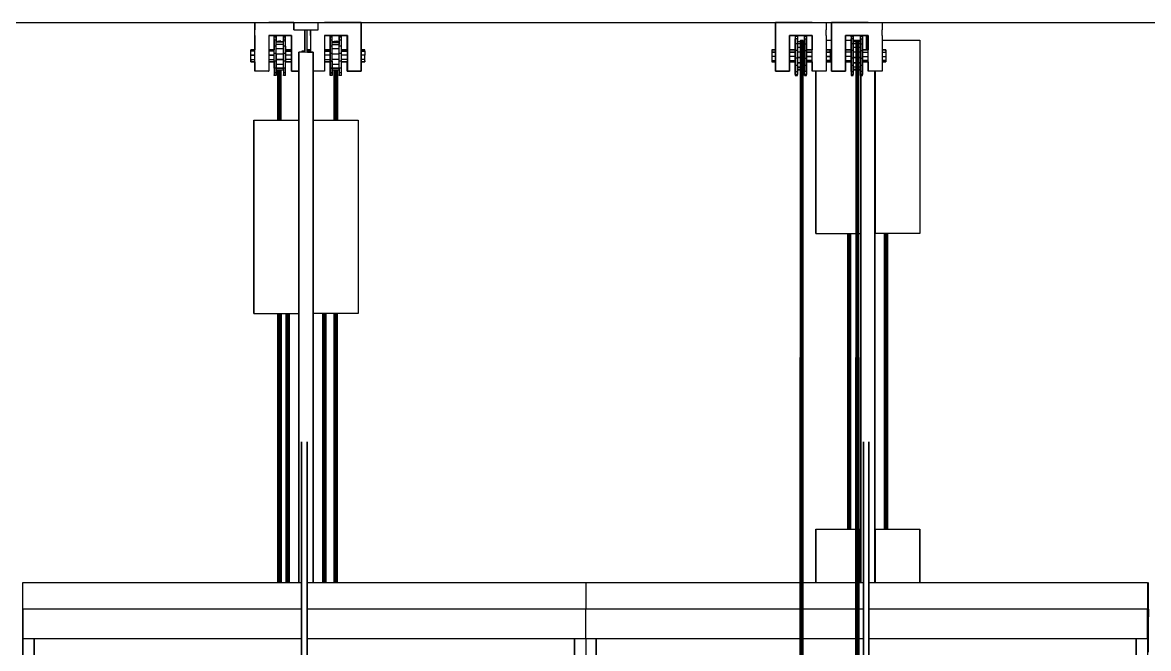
# Model space of a CAD drawing. Extents: x -32 to 51.8, y -51.6 to -5.5.
# Drawn here: x 21.27 to 29.27, y -42.71 to -38.26 of the extents above; entities that cross this region are included whole.
import ezdxf

# ---------------------------------------------------------------- set-up
doc = ezdxf.new("R2010")
doc.units = 0
doc.header["$MEASUREMENT"] = 0
doc.layers.get('0').update_dxf_attribs({"linetype": 'CONTINUOUS'})

msp = doc.modelspace()

# ---------------------------------------------------------------- linework, layer by layer
at = {"linetype": 'ByBlock'}
msp.add_line((-32.0393, -38.2573), (38.5464, -38.2573), dxfattribs=at)
for p, q in [((22.9202, -38.2573), (22.9202, -38.3093)), ((22.9211, -38.2573), (22.9202, -38.2573)), ((22.9202, -38.3493), (22.9202, -38.3093)), ((22.9211, -38.3093), (22.9211, -38.2573)), ((22.9211, -38.2573), (23.0198, -38.2573)), ((22.9211, -38.3493), (22.9211, -38.3093)), ((23.0198, -38.2573), (23.1819, -38.2573)), ((23.1819, -38.2573), (23.0198, -38.2573)), ((23.1819, -38.2573), (23.1975, -38.2573)), ((23.1975, -38.2573), (23.1819, -38.2573)), ((23.1975, -38.2689), (23.1975, -38.2573)), ((23.1975, -38.2573), (23.1975, -38.2689)), ((23.1975, -38.2573), (23.1975, -38.2689)), ((23.1975, -38.2573), (23.1975, -38.2689)), ((23.1975, -38.2689), (23.1975, -38.2573)), ((23.1975, -38.3089), (23.1975, -38.2689)), ((23.1975, -38.2689), (23.1975, -38.3089)), ((23.1975, -38.2689), (23.1975, -38.3089)), ((23.1975, -38.2689), (23.1975, -38.3089)), ((23.1975, -38.3089), (23.1975, -38.2689)), ((23.1975, -38.3089), (23.3711, -38.3089)), ((23.1975, -38.3089), (23.1975, -38.3089)), ((23.1975, -38.3089), (23.1975, -38.3089)), ((23.1975, -38.3089), (23.1975, -38.3089)), ((23.1975, -38.3089), (23.1975, -38.3089)), ((23.2757, -38.3089), (23.2757, -38.4589)), ((23.2757, -38.3089), (23.2757, -38.4589)), ((23.2757, -38.3089), (23.2757, -38.4589)), ((23.2757, -38.4589), (23.2757, -38.3089)), ((23.2929, -38.4589), (23.2929, -38.3089)), ((23.3174, -38.3089), (23.3174, -38.3093)), ((23.3174, -38.3493), (23.3174, -38.3093)), ((23.3182, -38.3093), (23.3182, -38.3089)), ((23.3182, -38.3493), (23.3182, -38.3093)), ((23.3711, -38.2689), (23.3711, -38.2573)), ((23.3711, -38.2573), (23.417, -38.2573)), ((23.3711, -38.3089), (23.3711, -38.2689)), ((23.417, -38.2573), (23.579, -38.2573)), ((23.579, -38.2573), (23.417, -38.2573)), ((23.579, -38.2573), (23.6774, -38.2573)), ((23.6774, -38.2573), (23.579, -38.2573)), ((23.6774, -38.2573), (23.6774, -38.3093)), ((23.6774, -38.3093), (23.6774, -38.2573)), ((23.6774, -38.2573), (23.6774, -38.2573)), ((23.6774, -38.3093), (23.6774, -38.3493)), ((23.6774, -38.3493), (23.6774, -38.3093)), ((26.6217, -38.2573), (26.6217, -38.3093)), ((26.6217, -38.3093), (26.6217, -38.2573)), ((26.6217, -38.2573), (26.6226, -38.2573)), ((26.6217, -38.3493), (26.6217, -38.3093)), ((26.6226, -38.2573), (26.6226, -38.2573)), ((26.6226, -38.2573), (26.6226, -38.3093)), ((26.6226, -38.3093), (26.6226, -38.2573)), ((26.6226, -38.2573), (26.7213, -38.2573)), ((26.7213, -38.2573), (26.6226, -38.2573)), ((26.6226, -38.2573), (26.6226, -38.2573)), ((26.6226, -38.3093), (26.6226, -38.3493)), ((26.6226, -38.3493), (26.6226, -38.3093)), ((26.7213, -38.2573), (26.8833, -38.2573)), ((26.8833, -38.2573), (26.7213, -38.2573)), ((26.8833, -38.2573), (26.9817, -38.2573)), ((26.9817, -38.2573), (26.9817, -38.3093)), ((26.9817, -38.3493), (26.9817, -38.3093)), ((27.0188, -38.2573), (27.0188, -38.3093)), ((27.0188, -38.3093), (27.0188, -38.2573)), ((27.0188, -38.2573), (27.0197, -38.2573)), ((27.0188, -38.3493), (27.0188, -38.3093)), ((27.0197, -38.2573), (27.0197, -38.2573)), ((27.0197, -38.2573), (27.0197, -38.3093)), ((27.0197, -38.3093), (27.0197, -38.2573)), ((27.0197, -38.2573), (27.1184, -38.2573)), ((27.1184, -38.2573), (27.0197, -38.2573)), ((27.0197, -38.2573), (27.0197, -38.2573)), ((27.0197, -38.3093), (27.0197, -38.3493)), ((27.0197, -38.3493), (27.0197, -38.3093)), ((27.1184, -38.2573), (27.2805, -38.2573)), ((27.2805, -38.2573), (27.1184, -38.2573)), ((27.2805, -38.2573), (27.3789, -38.2573)), ((27.3789, -38.2573), (27.3789, -38.3093)), ((27.3789, -38.3493), (27.3789, -38.3093)), ((22.9202, -38.3493), (22.9202, -38.4527)), ((22.9211, -38.6034), (22.9211, -38.3493)), ((23.1819, -38.3493), (23.0198, -38.3493)), ((23.0198, -38.3493), (23.0198, -38.6034)), ((23.0198, -38.3493), (23.1819, -38.3493)), ((23.1807, -38.3493), (23.0198, -38.3493)), ((23.0198, -38.3493), (23.1807, -38.3493)), ((23.073, -38.3559), (23.0586, -38.3559)), ((23.0586, -38.361), (23.0586, -38.3559)), ((23.073, -38.361), (23.0586, -38.361)), ((23.0586, -38.3841), (23.0586, -38.361)), ((23.0586, -38.3745), (23.0586, -38.4092)), ((23.073, -38.3841), (23.0586, -38.3841)), ((23.0586, -38.4261), (23.0586, -38.3841)), ((23.0586, -38.4092), (23.0586, -38.4092)), ((23.0586, -38.4092), (23.0586, -38.4527)), ((23.073, -38.3559), (23.073, -38.361)), ((23.073, -38.361), (23.073, -38.3559)), ((23.073, -38.3559), (23.073, -38.3745)), ((23.073, -38.361), (23.073, -38.3841)), ((23.073, -38.3841), (23.073, -38.361)), ((23.073, -38.3745), (23.073, -38.3946)), ((23.073, -38.4261), (23.073, -38.3841)), ((23.1241, -38.3946), (23.073, -38.3946)), ((23.1241, -38.3983), (23.073, -38.3983)), ((23.1241, -38.4149), (23.073, -38.4149)), ((23.084, -38.3911), (23.0952, -38.391)), ((23.084, -38.3911), (23.0873, -38.391)), ((23.0873, -38.3912), (23.084, -38.3911)), ((23.084, -38.3911), (23.0952, -38.3912)), ((23.084, -38.3946), (23.084, -38.3911)), ((23.0873, -38.391), (23.0952, -38.391)), ((23.0873, -38.3946), (23.0873, -38.3912)), ((23.0873, -38.3912), (23.0952, -38.3912)), ((23.0873, -38.3946), (23.0873, -38.3912)), ((23.0952, -38.3912), (23.1032, -38.391)), ((23.0952, -38.391), (23.1032, -38.391)), ((23.0952, -38.3912), (23.0952, -38.391)), ((23.1065, -38.3911), (23.0952, -38.3912)), ((23.0952, -38.3912), (23.0952, -38.3946)), ((23.0952, -38.3946), (23.0952, -38.3912)), ((23.0952, -38.3912), (23.1032, -38.3912)), ((23.1065, -38.3911), (23.1032, -38.391)), ((23.1032, -38.3912), (23.1065, -38.3911)), ((23.1032, -38.3912), (23.1032, -38.3946)), ((23.1032, -38.3946), (23.1032, -38.3912)), ((23.1065, -38.3911), (23.1065, -38.3946)), ((23.1065, -38.3946), (23.1065, -38.3911)), ((23.1386, -38.3559), (23.1241, -38.3559)), ((23.1241, -38.3559), (23.1241, -38.3745)), ((23.1241, -38.361), (23.1241, -38.3559)), ((23.1386, -38.361), (23.1241, -38.361)), ((23.1241, -38.3841), (23.1241, -38.361)), ((23.1241, -38.3745), (23.1241, -38.3745)), ((23.1241, -38.3745), (23.1241, -38.3946)), ((23.1386, -38.3841), (23.1241, -38.3841)), ((23.1241, -38.4261), (23.1241, -38.3841)), ((23.1241, -38.3983), (23.1241, -38.3946)), ((23.1241, -38.4149), (23.1241, -38.3983)), ((23.1386, -38.361), (23.1386, -38.3559)), ((23.1386, -38.3841), (23.1386, -38.361)), ((23.1386, -38.4261), (23.1386, -38.3841)), ((23.1807, -38.4527), (23.1807, -38.3493)), ((23.1807, -38.3493), (23.1807, -38.4527)), ((23.1819, -38.6034), (23.1819, -38.3493)), ((23.1819, -38.3493), (23.1819, -38.6034)), ((23.3174, -38.3493), (23.3174, -38.4527)), ((23.3182, -38.4689), (23.3182, -38.3493)), ((23.579, -38.3493), (23.417, -38.3493)), ((23.417, -38.3493), (23.417, -38.6034)), ((23.417, -38.3493), (23.579, -38.3493)), ((23.5778, -38.3493), (23.417, -38.3493)), ((23.417, -38.3493), (23.5778, -38.3493)), ((23.4701, -38.3559), (23.4557, -38.3559)), ((23.4557, -38.361), (23.4557, -38.3559)), ((23.4557, -38.3745), (23.4557, -38.3559)), ((23.4557, -38.3559), (23.4557, -38.361)), ((23.4701, -38.361), (23.4557, -38.361)), ((23.4557, -38.3841), (23.4557, -38.361)), ((23.4557, -38.361), (23.4557, -38.3841)), ((23.4557, -38.3745), (23.4557, -38.4092)), ((23.4557, -38.4092), (23.4557, -38.3745)), ((23.4701, -38.3841), (23.4557, -38.3841)), ((23.4557, -38.4261), (23.4557, -38.3841)), ((23.4557, -38.4092), (23.4557, -38.4092)), ((23.4557, -38.4092), (23.4557, -38.4527)), ((23.4557, -38.4092), (23.4557, -38.4092)), ((23.4557, -38.4527), (23.4557, -38.4092)), ((23.4701, -38.361), (23.4701, -38.3559)), ((23.4701, -38.3841), (23.4701, -38.361)), ((23.4701, -38.4261), (23.4701, -38.3841)), ((23.4701, -38.3983), (23.4701, -38.3946)), ((23.5213, -38.3946), (23.4701, -38.3946)), ((23.4701, -38.4149), (23.4701, -38.3983)), ((23.4701, -38.3983), (23.5213, -38.3983)), ((23.5213, -38.3983), (23.4701, -38.3983)), ((23.5213, -38.4149), (23.4701, -38.4149)), ((23.4701, -38.4149), (23.5213, -38.4149)), ((23.4849, -38.3911), (23.4882, -38.391)), ((23.4849, -38.3946), (23.4849, -38.3911)), ((23.4849, -38.3946), (23.4849, -38.3911)), ((23.4882, -38.391), (23.4962, -38.391)), ((23.4882, -38.391), (23.4882, -38.3946)), ((23.4882, -38.3946), (23.4882, -38.391)), ((23.4962, -38.391), (23.5041, -38.391)), ((23.4962, -38.391), (23.4962, -38.3946)), ((23.4962, -38.391), (23.4962, -38.3946)), ((23.5074, -38.3911), (23.5041, -38.391)), ((23.5041, -38.391), (23.5041, -38.3946)), ((23.5041, -38.391), (23.5041, -38.3946)), ((23.5074, -38.3911), (23.5074, -38.3946)), ((23.5357, -38.3559), (23.5213, -38.3559)), ((23.5213, -38.3559), (23.5213, -38.3745)), ((23.5213, -38.361), (23.5213, -38.3559)), ((23.5357, -38.361), (23.5213, -38.361)), ((23.5213, -38.3841), (23.5213, -38.361)), ((23.5213, -38.3745), (23.5213, -38.3745)), ((23.5213, -38.3745), (23.5213, -38.3946)), ((23.5357, -38.3841), (23.5213, -38.3841)), ((23.5213, -38.4261), (23.5213, -38.3841)), ((23.5213, -38.3983), (23.5213, -38.3946)), ((23.5213, -38.3983), (23.5213, -38.4149)), ((23.5213, -38.4149), (23.5213, -38.3983)), ((23.5213, -38.4149), (23.5213, -38.4149)), ((23.5357, -38.361), (23.5357, -38.3559)), ((23.5357, -38.3841), (23.5357, -38.361)), ((23.5357, -38.4261), (23.5357, -38.3841)), ((23.5778, -38.4527), (23.5778, -38.3493)), ((23.5778, -38.3493), (23.5778, -38.4527)), ((23.579, -38.6034), (23.579, -38.3493)), ((23.579, -38.3493), (23.579, -38.6034)), ((23.6774, -38.3493), (23.6774, -38.6034)), ((23.6774, -38.6034), (23.6774, -38.3493)), ((26.6217, -38.3493), (26.6217, -38.4515)), ((26.6217, -38.4515), (26.6217, -38.3493)), ((26.6226, -38.3493), (26.6226, -38.6034)), ((26.6226, -38.6034), (26.6226, -38.3493)), ((26.7213, -38.3493), (26.8821, -38.3493)), ((26.7213, -38.6034), (26.7213, -38.3493)), ((26.8821, -38.3493), (26.7213, -38.3493)), ((26.7213, -38.3493), (26.8833, -38.3493)), ((26.8833, -38.3493), (26.7213, -38.3493)), ((26.7213, -38.3493), (26.7213, -38.6034)), ((26.7625, -38.3547), (26.7625, -38.3733)), ((26.7625, -38.3547), (26.777, -38.3547)), ((26.7625, -38.3733), (26.7625, -38.408)), ((26.7625, -38.3829), (26.7625, -38.3733)), ((26.777, -38.3733), (26.7625, -38.3733)), ((26.7625, -38.408), (26.7625, -38.3733)), ((26.7625, -38.4249), (26.7625, -38.3829)), ((26.7625, -38.3829), (26.7625, -38.3829)), ((26.7625, -38.408), (26.7625, -38.4574)), ((26.777, -38.408), (26.7625, -38.408)), ((26.7625, -38.4574), (26.7625, -38.408)), ((26.777, -38.3547), (26.777, -38.3733)), ((26.777, -38.3733), (26.777, -38.408)), ((26.777, -38.408), (26.777, -38.3733)), ((26.777, -38.3934), (26.796, -38.3934)), ((26.777, -38.4068), (26.796, -38.4068)), ((26.777, -38.408), (26.777, -38.4574)), ((26.777, -38.4574), (26.777, -38.408)), ((26.7993, -38.3843), (26.7952, -43.1234)), ((26.796, -38.3844), (26.7952, -43.1233)), ((26.796, -38.3844), (26.7993, -38.3843)), ((26.7993, -38.3843), (26.7985, -43.1301)), ((26.8073, -38.3843), (26.7985, -43.1302)), ((26.8073, -38.3843), (26.7993, -38.3843)), ((26.8073, -38.3843), (26.8065, -43.1334)), ((26.8065, -43.1334), (26.8152, -38.3843)), ((26.8152, -38.3843), (26.8073, -38.3843)), ((26.8144, -43.1334), (26.8152, -38.3843)), ((26.8144, -43.1334), (26.8185, -38.3844)), ((26.8185, -38.3844), (26.8152, -38.3843)), ((26.8177, -43.1334), (26.8185, -38.3844)), ((26.8185, -38.3934), (26.8281, -38.3934)), ((26.8185, -38.4068), (26.8281, -38.4068)), ((26.8281, -38.3547), (26.8425, -38.3547)), ((26.8281, -38.3733), (26.8281, -38.3547)), ((26.8281, -38.3598), (26.8281, -38.3547)), ((26.8281, -38.3547), (26.8281, -38.3733)), ((26.8281, -38.3829), (26.8281, -38.3598)), ((26.8281, -38.3733), (26.8425, -38.3733)), ((26.8281, -38.408), (26.8281, -38.3733)), ((26.8281, -38.3733), (26.8281, -38.3829)), ((26.8281, -38.3733), (26.8281, -38.408)), ((26.8281, -38.3829), (26.8281, -38.3829)), ((26.8281, -38.3934), (26.8281, -38.3829)), ((26.8281, -38.3934), (26.8281, -38.4068)), ((26.8281, -38.3971), (26.8281, -38.3934)), ((26.8281, -38.4068), (26.8281, -38.4319)), ((26.8281, -38.408), (26.8425, -38.408)), ((26.8281, -38.4574), (26.8281, -38.408)), ((26.8281, -38.408), (26.8281, -38.4574)), ((26.8425, -38.3547), (26.8425, -38.3733)), ((26.8425, -38.3598), (26.8425, -38.3547)), ((26.8425, -38.3733), (26.8425, -38.408)), ((26.8425, -38.408), (26.8425, -38.3733)), ((26.8425, -38.408), (26.8425, -38.4574)), ((26.8425, -38.4574), (26.8425, -38.408)), ((26.8821, -38.3493), (26.8821, -38.4515)), ((26.8833, -38.6034), (26.8833, -38.3493)), ((26.9817, -38.3493), (26.9817, -38.6034)), ((26.9817, -38.3837), (27.0188, -38.3837)), ((27.0188, -38.3493), (27.0188, -38.4515)), ((27.0188, -38.4515), (27.0188, -38.3493)), ((27.0197, -38.3493), (27.0197, -38.6034)), ((27.0197, -38.6034), (27.0197, -38.3493)), ((27.1184, -38.3493), (27.2793, -38.3493)), ((27.1184, -38.6034), (27.1184, -38.3493)), ((27.2793, -38.3493), (27.1184, -38.3493)), ((27.1184, -38.3493), (27.2805, -38.3493)), ((27.2805, -38.3493), (27.1184, -38.3493)), ((27.1184, -38.3493), (27.1184, -38.6034)), ((27.1184, -38.3837), (27.1597, -38.3837)), ((27.1597, -38.3547), (27.1597, -38.3733)), ((27.1597, -38.3598), (27.1597, -38.3547)), ((27.1597, -38.3547), (27.1741, -38.3547)), ((27.1597, -38.3733), (27.1597, -38.408)), ((27.1597, -38.3829), (27.1597, -38.3733)), ((27.1741, -38.3733), (27.1597, -38.3733)), ((27.1597, -38.408), (27.1597, -38.3733)), ((27.1597, -38.4249), (27.1597, -38.3829)), ((27.1597, -38.3829), (27.1597, -38.3829)), ((27.1597, -38.408), (27.1597, -38.4574)), ((27.1741, -38.408), (27.1597, -38.408)), ((27.1597, -38.4574), (27.1597, -38.408)), ((27.1741, -38.3547), (27.1741, -38.3733)), ((27.1741, -38.3733), (27.1741, -38.3547)), ((27.1741, -38.3733), (27.1741, -38.408)), ((27.1741, -38.408), (27.1741, -38.3733)), ((27.1741, -38.3837), (27.2253, -38.3837)), ((27.1741, -38.3934), (27.1922, -38.3934)), ((27.1741, -38.4068), (27.1922, -38.4068)), ((27.1741, -38.408), (27.1741, -38.4574)), ((27.1741, -38.4574), (27.1741, -38.408)), ((27.1922, -38.3844), (27.1955, -38.3843)), ((27.1922, -38.3844), (27.1933, -43.1334)), ((27.1933, -43.1334), (27.1955, -38.3843)), ((27.1955, -38.3843), (27.1966, -43.1269)), ((27.1955, -38.3843), (27.2035, -38.3843)), ((27.2035, -38.3843), (27.1967, -43.1269)), ((27.2035, -38.3843), (27.2046, -43.1156)), ((27.2035, -38.3843), (27.2114, -38.3843)), ((27.2114, -38.3843), (27.2046, -43.1155)), ((27.2114, -38.3843), (27.2125, -43.1097)), ((27.2114, -38.3843), (27.2147, -38.3844)), ((27.2125, -43.1097), (27.2147, -38.3844)), ((27.2158, -43.108), (27.2147, -38.3844)), ((27.2147, -38.3934), (27.2253, -38.3934)), ((27.2147, -38.4068), (27.2253, -38.4068)), ((27.2252, -38.3598), (27.2252, -38.3547)), ((27.2252, -38.3547), (27.2252, -38.3733)), ((27.2253, -38.3829), (27.2252, -38.3598)), ((27.2252, -38.3733), (27.2252, -38.408)), ((27.2252, -38.408), (27.2252, -38.4574)), ((27.2253, -38.3547), (27.2397, -38.3547)), ((27.2253, -38.3733), (27.2253, -38.3547)), ((27.2253, -38.3733), (27.2397, -38.3733)), ((27.2253, -38.408), (27.2253, -38.3733)), ((27.2253, -38.3733), (27.2253, -38.3829)), ((27.2253, -38.3829), (27.2253, -38.3829)), ((27.2253, -38.3934), (27.2253, -38.3829)), ((27.2253, -38.3934), (27.2253, -38.4068)), ((27.2253, -38.4068), (27.2253, -38.4319)), ((27.2253, -38.408), (27.2397, -38.408)), ((27.2253, -38.4574), (27.2253, -38.408)), ((27.2397, -38.3547), (27.2397, -38.3733)), ((27.2397, -38.3598), (27.2397, -38.3547)), ((27.2397, -38.3733), (27.2397, -38.408)), ((27.2397, -38.408), (27.2397, -38.3733)), ((27.2397, -38.408), (27.2397, -38.4574)), ((27.2397, -38.4574), (27.2397, -38.408)), ((27.2691, -38.4515), (27.2691, -38.3493)), ((27.2691, -38.3493), (27.2691, -38.4515)), ((27.2691, -38.3493), (27.2691, -38.4515)), ((27.2691, -38.3493), (27.2691, -38.4515)), ((27.2793, -38.3493), (27.2793, -38.4515)), ((27.2805, -38.6034), (27.2805, -38.3493)), ((27.3789, -38.3493), (27.3789, -38.6034)), ((27.3789, -38.3837), (27.6476, -38.3837)), ((27.6476, -38.3837), (27.6476, -39.7579)), ((27.6476, -38.3837), (27.6476, -39.7579)), ((22.8915, -38.4613), (22.8915, -38.4527)), ((22.8915, -38.4527), (22.9211, -38.4527)), ((22.9211, -38.4527), (22.8915, -38.4527)), ((22.9211, -38.4613), (22.8915, -38.4613)), ((22.8915, -38.4897), (22.8915, -38.4613)), ((22.9211, -38.4897), (22.8915, -38.4897)), ((22.8915, -38.5212), (22.8915, -38.4897)), ((22.8915, -38.4897), (22.9211, -38.4897)), ((23.0198, -38.4527), (23.0586, -38.4527)), ((23.0586, -38.4527), (23.0198, -38.4527)), ((23.0586, -38.4613), (23.0198, -38.4613)), ((23.0586, -38.4897), (23.0198, -38.4897)), ((23.0198, -38.4897), (23.0586, -38.4897)), ((23.073, -38.4261), (23.0586, -38.4261)), ((23.0586, -38.4773), (23.0586, -38.4261)), ((23.0586, -38.4613), (23.0586, -38.4527)), ((23.073, -38.4773), (23.0586, -38.4773)), ((23.0586, -38.5316), (23.0586, -38.4773)), ((23.0586, -38.5212), (23.0586, -38.4897)), ((23.073, -38.4773), (23.073, -38.4261)), ((23.1241, -38.4453), (23.073, -38.4453)), ((23.073, -38.5316), (23.073, -38.4773)), ((23.073, -38.4773), (23.073, -38.5316)), ((23.1241, -38.4822), (23.073, -38.4822)), ((23.1386, -38.4261), (23.1241, -38.4261)), ((23.1241, -38.4773), (23.1241, -38.4261)), ((23.1386, -38.4773), (23.1241, -38.4773)), ((23.1241, -38.5316), (23.1241, -38.4773)), ((23.1241, -38.5214), (23.1241, -38.4822)), ((23.1386, -38.4773), (23.1386, -38.4261)), ((23.1386, -38.4261), (23.1386, -38.4773)), ((23.1386, -38.4527), (23.1819, -38.4527)), ((23.1819, -38.4527), (23.1386, -38.4527)), ((23.1386, -38.4613), (23.1819, -38.4613)), ((23.1819, -38.4613), (23.1386, -38.4613)), ((23.1386, -38.5316), (23.1386, -38.4773)), ((23.1386, -38.4773), (23.1386, -38.5316)), ((23.1819, -38.4897), (23.1386, -38.4897)), ((23.2343, -38.4689), (23.2343, -38.4689)), ((23.2343, -38.4689), (23.2343, -42.2401)), ((23.2343, -42.2401), (23.2343, -38.4689)), ((23.2743, -38.4689), (23.2343, -38.4689)), ((23.2343, -38.4689), (23.2343, -38.4689)), ((23.2343, -42.2401), (23.2343, -38.4689)), ((23.2343, -42.2401), (23.2343, -38.4689)), ((23.2584, -38.4589), (23.2584, -38.4589)), ((23.2584, -38.4589), (23.2584, -38.4689)), ((23.2584, -38.4689), (23.2584, -38.4589)), ((23.2584, -38.4689), (23.2584, -38.4589)), ((23.2584, -38.4589), (23.2757, -38.4589)), ((23.2943, -38.4689), (23.2743, -38.4689)), ((23.2929, -38.4527), (23.3052, -38.4527)), ((23.3052, -38.4527), (23.2929, -38.4527)), ((23.3101, -38.4589), (23.2929, -38.4589)), ((23.2929, -38.4589), (23.3101, -38.4589)), ((23.2929, -38.4589), (23.3101, -38.4589)), ((23.3343, -38.4689), (23.2943, -38.4689)), ((23.2943, -38.4689), (23.3343, -38.4689)), ((23.3052, -38.4589), (23.3052, -38.4527)), ((23.3182, -38.4527), (23.3052, -38.4527)), ((23.3101, -38.4589), (23.3101, -38.4689)), ((23.3101, -38.4689), (23.3101, -38.4589)), ((23.3182, -38.4613), (23.3101, -38.4613)), ((23.3101, -38.4613), (23.3182, -38.4613)), ((23.3343, -38.4689), (23.3343, -42.2401)), ((23.3343, -42.2401), (23.3343, -38.4689)), ((23.4557, -38.4527), (23.417, -38.4527)), ((23.4557, -38.4613), (23.417, -38.4613)), ((23.417, -38.4613), (23.4557, -38.4613)), ((23.4557, -38.4897), (23.417, -38.4897)), ((23.4701, -38.4261), (23.4557, -38.4261)), ((23.4557, -38.4773), (23.4557, -38.4261)), ((23.4557, -38.4527), (23.4557, -38.4613)), ((23.4557, -38.4586), (23.4557, -38.4586)), ((23.4557, -38.4613), (23.4557, -38.4613)), ((23.4557, -38.4613), (23.4557, -38.4897)), ((23.4701, -38.4773), (23.4557, -38.4773)), ((23.4557, -38.5316), (23.4557, -38.4773)), ((23.4557, -38.4773), (23.4557, -38.5316)), ((23.4557, -38.4897), (23.4557, -38.5212)), ((23.4701, -38.4773), (23.4701, -38.4261)), ((23.5213, -38.4453), (23.4701, -38.4453)), ((23.4701, -38.5316), (23.4701, -38.4773)), ((23.5213, -38.4822), (23.4701, -38.4822)), ((23.5357, -38.4261), (23.5213, -38.4261)), ((23.5213, -38.4773), (23.5213, -38.4261)), ((23.5357, -38.4773), (23.5213, -38.4773)), ((23.5213, -38.5316), (23.5213, -38.4773)), ((23.5213, -38.5214), (23.5213, -38.4822)), ((23.5357, -38.4773), (23.5357, -38.4261)), ((23.5357, -38.4527), (23.579, -38.4527)), ((23.579, -38.4527), (23.5357, -38.4527)), ((23.5357, -38.4613), (23.579, -38.4613)), ((23.579, -38.4613), (23.5357, -38.4613)), ((23.5357, -38.5316), (23.5357, -38.4773)), ((23.579, -38.4897), (23.5357, -38.4897)), ((23.6774, -38.4527), (23.7023, -38.4527)), ((23.7023, -38.4527), (23.6774, -38.4527)), ((23.6774, -38.4613), (23.7023, -38.4613)), ((23.7023, -38.4613), (23.6774, -38.4613)), ((23.7023, -38.4897), (23.6774, -38.4897)), ((23.7023, -38.4613), (23.7023, -38.4527)), ((23.7023, -38.4613), (23.7023, -38.4897)), ((23.7023, -38.5212), (23.7023, -38.4897)), ((26.5959, -38.4515), (26.5959, -38.4678)), ((26.6226, -38.4515), (26.5959, -38.4515)), ((26.5959, -38.4515), (26.6226, -38.4515)), ((26.5959, -38.4678), (26.5959, -38.4993)), ((26.6226, -38.4678), (26.5959, -38.4678)), ((26.5959, -38.4678), (26.6226, -38.4678)), ((26.7625, -38.4515), (26.7213, -38.4515)), ((26.7213, -38.4515), (26.7625, -38.4515)), ((26.7625, -38.4678), (26.7213, -38.4678)), ((26.7213, -38.4678), (26.7625, -38.4678)), ((26.7625, -38.4515), (26.7625, -38.4249)), ((26.7625, -38.4249), (26.7625, -38.4249)), ((26.7625, -38.4249), (26.7625, -38.4515)), ((26.7625, -38.4678), (26.7625, -38.4515)), ((26.7625, -38.4515), (26.7625, -38.4678)), ((26.7625, -38.4574), (26.7625, -38.5117)), ((26.777, -38.4574), (26.7625, -38.4574)), ((26.7625, -38.5117), (26.7625, -38.4574)), ((26.7625, -38.4993), (26.7625, -38.4678)), ((26.7625, -38.4678), (26.7625, -38.4993)), ((26.7625, -38.4761), (26.7625, -38.4761)), ((26.777, -38.4319), (26.796, -38.4319)), ((26.777, -38.5117), (26.777, -38.4574)), ((26.777, -38.4574), (26.777, -38.5117)), ((26.796, -38.4675), (26.777, -38.4675)), ((26.777, -38.5067), (26.777, -38.4675)), ((26.8185, -38.4319), (26.8281, -38.4319)), ((26.8281, -38.4675), (26.8185, -38.4675)), ((26.8281, -38.4249), (26.8281, -38.4249)), ((26.8281, -38.4574), (26.8425, -38.4574)), ((26.8281, -38.5117), (26.8281, -38.4574)), ((26.8281, -38.4574), (26.8281, -38.5117)), ((26.8425, -38.4515), (26.8833, -38.4515)), ((26.8833, -38.4515), (26.8425, -38.4515)), ((26.8425, -38.4574), (26.8425, -38.5117)), ((26.8425, -38.5117), (26.8425, -38.4574)), ((26.8833, -38.4678), (26.8425, -38.4678)), ((26.8425, -38.4678), (26.8833, -38.4678)), ((26.9817, -38.4515), (27.0096, -38.4515)), ((27.0096, -38.4515), (26.9817, -38.4515)), ((27.0096, -38.4678), (26.9817, -38.4678)), ((26.9817, -38.4678), (27.0096, -38.4678)), ((27.0096, -38.4515), (27.0096, -38.4678)), ((27.0096, -38.4601), (27.0096, -38.4515)), ((27.0197, -38.4515), (27.0096, -38.4515)), ((27.0096, -38.4515), (27.0197, -38.4515)), ((27.0096, -38.4678), (27.0096, -38.4993)), ((27.0197, -38.4678), (27.0096, -38.4678)), ((27.1597, -38.4515), (27.1184, -38.4515)), ((27.1184, -38.4515), (27.1597, -38.4515)), ((27.1597, -38.4678), (27.1184, -38.4678)), ((27.1597, -38.4249), (27.1597, -38.4515)), ((27.1597, -38.4249), (27.1597, -38.4249)), ((27.1597, -38.4678), (27.1597, -38.4515)), ((27.1597, -38.4515), (27.1597, -38.4678)), ((27.1597, -38.4574), (27.1597, -38.5117)), ((27.1741, -38.4574), (27.1597, -38.4574)), ((27.1597, -38.5117), (27.1597, -38.4574)), ((27.1597, -38.4993), (27.1597, -38.4678)), ((27.1597, -38.4761), (27.1597, -38.4761)), ((27.1741, -38.4319), (27.1922, -38.4319)), ((27.1741, -38.5117), (27.1741, -38.4574)), ((27.1741, -38.4574), (27.1741, -38.5117)), ((27.1922, -38.4675), (27.1741, -38.4675)), ((27.2147, -38.4319), (27.2253, -38.4319)), ((27.2253, -38.4675), (27.2147, -38.4675)), ((27.2252, -38.4574), (27.2252, -38.5117)), ((27.2253, -38.4249), (27.2253, -38.4249)), ((27.2253, -38.4319), (27.2253, -38.4675)), ((27.2253, -38.4574), (27.2397, -38.4574)), ((27.2253, -38.5117), (27.2253, -38.4574)), ((27.2253, -38.4675), (27.2253, -38.5067)), ((27.2253, -38.4761), (27.2253, -38.4761)), ((27.2397, -38.4515), (27.2805, -38.4515)), ((27.2805, -38.4515), (27.2397, -38.4515)), ((27.2397, -38.4574), (27.2397, -38.5117)), ((27.2397, -38.5117), (27.2397, -38.4574)), ((27.2397, -38.4678), (27.2805, -38.4678)), ((27.3789, -38.4515), (27.4067, -38.4515)), ((27.4067, -38.4515), (27.3789, -38.4515)), ((27.3789, -38.4678), (27.4067, -38.4678)), ((27.4067, -38.4515), (27.4067, -38.4678)), ((27.4067, -38.4601), (27.4067, -38.4515)), ((27.4067, -38.4678), (27.4067, -38.4993)), ((22.8915, -38.5212), (22.9211, -38.5212)), ((22.8915, -38.5374), (22.8915, -38.5212)), ((22.8915, -38.5212), (22.8915, -38.5374)), ((22.8915, -38.5374), (22.9211, -38.5374)), ((22.9211, -38.5374), (22.8915, -38.5374)), ((22.9202, -38.5374), (22.9202, -38.6034)), ((23.0198, -38.5212), (23.0586, -38.5212)), ((23.0198, -38.5374), (23.0586, -38.5374)), ((23.0586, -38.5374), (23.0198, -38.5374)), ((23.073, -38.5316), (23.0586, -38.5316)), ((23.0586, -38.581), (23.0586, -38.5316)), ((23.0586, -38.5374), (23.0586, -38.5641)), ((23.0586, -38.5641), (23.0586, -38.5641)), ((23.0586, -38.5641), (23.0586, -38.6061)), ((23.073, -38.5214), (23.1241, -38.5214)), ((23.1241, -38.5214), (23.073, -38.5214)), ((23.073, -38.581), (23.073, -38.5316)), ((23.073, -38.5316), (23.073, -38.581)), ((23.1241, -38.5571), (23.073, -38.5571)), ((23.1241, -38.5214), (23.1241, -38.5214)), ((23.1386, -38.5316), (23.1241, -38.5316)), ((23.1241, -38.581), (23.1241, -38.5316)), ((23.1819, -38.5212), (23.1386, -38.5212)), ((23.1386, -38.581), (23.1386, -38.5316)), ((23.1819, -38.5374), (23.1386, -38.5374)), ((23.1386, -38.5374), (23.1819, -38.5374)), ((23.1807, -38.6034), (23.1807, -38.5374)), ((23.1807, -38.5374), (23.1807, -38.6034)), ((23.417, -38.5212), (23.4557, -38.5212)), ((23.417, -38.5374), (23.4557, -38.5374)), ((23.4557, -38.5374), (23.417, -38.5374)), ((23.4557, -38.5128), (23.4557, -38.5128)), ((23.4557, -38.5128), (23.4557, -38.5128)), ((23.4557, -38.5212), (23.4557, -38.5374)), ((23.4701, -38.5316), (23.4557, -38.5316)), ((23.4557, -38.5316), (23.4557, -38.581)), ((23.4557, -38.581), (23.4557, -38.5316)), ((23.4557, -38.5316), (23.4701, -38.5316)), ((23.4557, -38.5641), (23.4557, -38.5374)), ((23.4557, -38.5374), (23.4557, -38.5641)), ((23.4557, -38.5641), (23.4557, -38.5641)), ((23.4557, -38.5641), (23.4557, -38.6061)), ((23.4557, -38.6061), (23.4557, -38.5641)), ((23.4557, -38.5641), (23.4557, -38.5641)), ((23.5213, -38.5214), (23.4701, -38.5214)), ((23.4701, -38.581), (23.4701, -38.5316)), ((23.4701, -38.5316), (23.4701, -38.5316)), ((23.4701, -38.5316), (23.4701, -38.5316)), ((23.4701, -38.5316), (23.4701, -38.581)), ((23.5213, -38.5571), (23.4701, -38.5571)), ((23.5357, -38.5316), (23.5213, -38.5316)), ((23.5213, -38.581), (23.5213, -38.5316)), ((23.579, -38.5212), (23.5357, -38.5212)), ((23.5357, -38.581), (23.5357, -38.5316)), ((23.579, -38.5374), (23.5357, -38.5374)), ((23.5357, -38.5374), (23.579, -38.5374)), ((23.5778, -38.6034), (23.5778, -38.5374)), ((23.5778, -38.5374), (23.5778, -38.6034)), ((23.7023, -38.5212), (23.6774, -38.5212)), ((23.7023, -38.5374), (23.6774, -38.5374)), ((23.6774, -38.5374), (23.7023, -38.5374)), ((23.7023, -38.5374), (23.7023, -38.5212)), ((23.7023, -38.5288), (23.7023, -38.5374)), ((23.7023, -38.5374), (23.7023, -38.5288)), ((26.5959, -38.4993), (26.5959, -38.5277)), ((26.6226, -38.4993), (26.5959, -38.4993)), ((26.5959, -38.5277), (26.5959, -38.5362)), ((26.5959, -38.5277), (26.6226, -38.5277)), ((26.5959, -38.5362), (26.6226, -38.5362)), ((26.6217, -38.5362), (26.6217, -38.6034)), ((26.6217, -38.6034), (26.6217, -38.5362)), ((26.7625, -38.4993), (26.7213, -38.4993)), ((26.7213, -38.5277), (26.7625, -38.5277)), ((26.7213, -38.5362), (26.7625, -38.5362)), ((26.7625, -38.4993), (26.7625, -38.5277)), ((26.7625, -38.5117), (26.7625, -38.5629)), ((26.777, -38.5117), (26.7625, -38.5117)), ((26.7625, -38.5629), (26.7625, -38.5117)), ((26.7625, -38.5362), (26.7625, -38.5277)), ((26.7625, -38.5304), (26.7625, -38.5304)), ((26.7625, -38.5798), (26.7625, -38.5362)), ((26.7625, -38.5362), (26.7625, -38.5798)), ((26.7625, -38.5629), (26.7625, -38.6049)), ((26.777, -38.5629), (26.7625, -38.5629)), ((26.7625, -38.6049), (26.7625, -38.5629)), ((26.796, -38.5067), (26.777, -38.5067)), ((26.777, -38.5067), (26.796, -38.5067)), ((26.777, -38.5629), (26.777, -38.5117)), ((26.777, -38.5117), (26.777, -38.5629)), ((26.796, -38.5437), (26.777, -38.5437)), ((26.777, -38.5437), (26.796, -38.5437)), ((26.777, -38.6049), (26.777, -38.5629)), ((26.777, -38.5629), (26.777, -38.6049)), ((26.796, -38.574), (26.777, -38.574)), ((26.777, -38.574), (26.796, -38.574)), ((26.815, -38.5067), (26.7993, -38.5067)), ((26.7993, -38.5067), (26.815, -38.5067)), ((26.8281, -38.5067), (26.8185, -38.5067)), ((26.8185, -38.5067), (26.8281, -38.5067)), ((26.8281, -38.5437), (26.8185, -38.5437)), ((26.8185, -38.5437), (26.8281, -38.5437)), ((26.8281, -38.574), (26.8185, -38.574)), ((26.8185, -38.574), (26.8281, -38.574)), ((26.8281, -38.5117), (26.8425, -38.5117)), ((26.8281, -38.5629), (26.8281, -38.5117)), ((26.8281, -38.5117), (26.8281, -38.5629)), ((26.8281, -38.5437), (26.8281, -38.574)), ((26.8425, -38.5629), (26.8281, -38.5629)), ((26.8281, -38.5629), (26.8281, -38.6049)), ((26.8281, -38.6049), (26.8281, -38.5629)), ((26.8281, -38.574), (26.8281, -38.5907)), ((26.8425, -38.4993), (26.8833, -38.4993)), ((26.8833, -38.4993), (26.8425, -38.4993)), ((26.8425, -38.5117), (26.8425, -38.5629)), ((26.8425, -38.5629), (26.8425, -38.5117)), ((26.8425, -38.5277), (26.8833, -38.5277)), ((26.8833, -38.5277), (26.8425, -38.5277)), ((26.8833, -38.5362), (26.8425, -38.5362)), ((26.8425, -38.5362), (26.8833, -38.5362)), ((26.8425, -38.5629), (26.8425, -38.6049)), ((26.8425, -38.6049), (26.8425, -38.5629)), ((26.8821, -38.5362), (26.8821, -38.6034)), ((26.9817, -38.4993), (27.0096, -38.4993)), ((27.0096, -38.4993), (26.9817, -38.4993)), ((26.9817, -38.5277), (27.0096, -38.5277)), ((27.0096, -38.5277), (26.9817, -38.5277)), ((27.0096, -38.5362), (26.9817, -38.5362)), ((26.9817, -38.5362), (27.0096, -38.5362)), ((27.0096, -38.4993), (27.0096, -38.5277)), ((27.0197, -38.4993), (27.0096, -38.4993)), ((27.0096, -38.5277), (27.0096, -38.5362)), ((27.0096, -38.5277), (27.0197, -38.5277)), ((27.0096, -38.5362), (27.0197, -38.5362)), ((27.0188, -38.5362), (27.0188, -38.6034)), ((27.0188, -38.6034), (27.0188, -38.5362)), ((27.1597, -38.4993), (27.1184, -38.4993)), ((27.1184, -38.5277), (27.1597, -38.5277)), ((27.1184, -38.5362), (27.1597, -38.5362)), ((27.1597, -38.4993), (27.1597, -38.5277)), ((27.1597, -38.5117), (27.1597, -38.5629)), ((27.1741, -38.5117), (27.1597, -38.5117)), ((27.1597, -38.5629), (27.1597, -38.5117)), ((27.1597, -38.5362), (27.1597, -38.5277)), ((27.1597, -38.5304), (27.1597, -38.5304)), ((27.1597, -38.5798), (27.1597, -38.5362)), ((27.1597, -38.5629), (27.1597, -38.6049)), ((27.1741, -38.5629), (27.1597, -38.5629)), ((27.1597, -38.6049), (27.1597, -38.5629)), ((27.1922, -38.5067), (27.1741, -38.5067)), ((27.1741, -38.5067), (27.1922, -38.5067)), ((27.1741, -38.5629), (27.1741, -38.5117)), ((27.1741, -38.5117), (27.1741, -38.5629)), ((27.1741, -38.5437), (27.1922, -38.5437)), ((27.1922, -38.5437), (27.1741, -38.5437)), ((27.1741, -38.6049), (27.1741, -38.5629)), ((27.1741, -38.5629), (27.1741, -38.6049)), ((27.1923, -38.574), (27.1741, -38.574)), ((27.2112, -38.5067), (27.1955, -38.5067)), ((27.1955, -38.5067), (27.2112, -38.5067)), ((27.2253, -38.5067), (27.2147, -38.5067)), ((27.2147, -38.5067), (27.2253, -38.5067)), ((27.2147, -38.5437), (27.2253, -38.5437)), ((27.2253, -38.5437), (27.2147, -38.5437)), ((27.2253, -38.574), (27.2147, -38.574)), ((27.2252, -38.5117), (27.2252, -38.5629)), ((27.2252, -38.5629), (27.2252, -38.6049)), ((27.2253, -38.5067), (27.2253, -38.5437)), ((27.2253, -38.5117), (27.2397, -38.5117)), ((27.2253, -38.5629), (27.2253, -38.5117)), ((27.2253, -38.5304), (27.2253, -38.5304)), ((27.2253, -38.5437), (27.2253, -38.574)), ((27.2397, -38.5629), (27.2253, -38.5629)), ((27.2253, -38.6049), (27.2253, -38.5629)), ((27.2253, -38.574), (27.2253, -38.5907)), ((27.2397, -38.4993), (27.2805, -38.4993)), ((27.2397, -38.5117), (27.2397, -38.5629)), ((27.2397, -38.5629), (27.2397, -38.5117)), ((27.2805, -38.5277), (27.2397, -38.5277)), ((27.2397, -38.5277), (27.2805, -38.5277)), ((27.2397, -38.5362), (27.2805, -38.5362)), ((27.2805, -38.5362), (27.2397, -38.5362)), ((27.2397, -38.5629), (27.2397, -38.6049)), ((27.2397, -38.6049), (27.2397, -38.5629)), ((27.2793, -38.5362), (27.2793, -38.6034)), ((27.3789, -38.4993), (27.4067, -38.4993)), ((27.4067, -38.5277), (27.3789, -38.5277)), ((27.3789, -38.5277), (27.4067, -38.5277)), ((27.3789, -38.5362), (27.4067, -38.5362)), ((27.4067, -38.5362), (27.3789, -38.5362)), ((27.4067, -38.4993), (27.4067, -38.5277)), ((27.4067, -38.5277), (27.4067, -38.5362)), ((22.9202, -38.6034), (22.9211, -38.6034)), ((23.0198, -38.6034), (22.9211, -38.6034)), ((23.0186, -38.6034), (23.0198, -38.6034)), ((23.073, -38.581), (23.0586, -38.581)), ((23.0586, -38.581), (23.0586, -38.6157)), ((23.0586, -38.6061), (23.0586, -38.6061)), ((23.0586, -38.6061), (23.0586, -38.6291)), ((23.0586, -38.6157), (23.0586, -38.6343)), ((23.073, -38.6157), (23.0586, -38.6157)), ((23.0586, -38.6343), (23.0586, -38.6291)), ((23.073, -38.6343), (23.0586, -38.6343)), ((23.073, -38.6157), (23.073, -38.581)), ((23.073, -38.581), (23.073, -38.6157)), ((23.073, -38.5956), (23.073, -38.5821)), ((23.073, -38.5821), (23.1241, -38.5821)), ((23.1241, -38.5821), (23.073, -38.5821)), ((23.1241, -38.5956), (23.073, -38.5956)), ((23.073, -38.5956), (23.073, -38.6061)), ((23.073, -38.6061), (23.073, -38.6291)), ((23.073, -38.6343), (23.073, -38.6157)), ((23.073, -38.6157), (23.073, -38.6343)), ((23.073, -38.6291), (23.073, -38.6343)), ((23.0841, -38.9527), (23.084, -38.5956)), ((23.087, -38.9527), (23.0872, -38.5956)), ((23.0874, -38.9527), (23.0873, -38.5956)), ((23.0944, -38.9527), (23.0949, -38.5956)), ((23.0953, -38.5956), (23.0953, -38.9527)), ((23.1023, -38.9527), (23.1029, -38.5956)), ((23.1032, -38.5956), (23.1033, -38.9527)), ((23.1062, -38.9527), (23.1064, -38.5956)), ((23.1065, -38.5956), (23.1066, -38.9527)), ((23.1386, -38.581), (23.1241, -38.581)), ((23.1241, -38.581), (23.1241, -38.6157)), ((23.1241, -38.5956), (23.1241, -38.5821)), ((23.1241, -38.5918), (23.1241, -38.5956)), ((23.1241, -38.5956), (23.1241, -38.6061)), ((23.1241, -38.6061), (23.1241, -38.6061)), ((23.1241, -38.6061), (23.1241, -38.6291)), ((23.1241, -38.6157), (23.1241, -38.6343)), ((23.1386, -38.6157), (23.1241, -38.6157)), ((23.1241, -38.6343), (23.1241, -38.6291)), ((23.1386, -38.6343), (23.1241, -38.6343)), ((23.1386, -38.6157), (23.1386, -38.581)), ((23.1386, -38.6343), (23.1386, -38.6157)), ((23.1807, -38.6034), (23.1819, -38.6034)), ((23.2343, -38.6034), (23.1819, -38.6034)), ((23.1819, -38.6034), (23.2343, -38.6034)), ((23.417, -38.6034), (23.3343, -38.6034)), ((23.4158, -38.6034), (23.417, -38.6034)), ((23.4557, -38.581), (23.4557, -38.6157)), ((23.4701, -38.581), (23.4557, -38.581)), ((23.4557, -38.6157), (23.4557, -38.581)), ((23.4557, -38.581), (23.4701, -38.581)), ((23.4557, -38.6061), (23.4557, -38.6061)), ((23.4557, -38.6061), (23.4557, -38.6291)), ((23.4557, -38.6291), (23.4557, -38.6061)), ((23.4557, -38.6343), (23.4557, -38.6157)), ((23.4557, -38.6157), (23.4701, -38.6157)), ((23.4557, -38.6157), (23.4557, -38.6343)), ((23.4701, -38.6157), (23.4557, -38.6157)), ((23.4557, -38.6343), (23.4557, -38.6291)), ((23.4701, -38.6343), (23.4557, -38.6343)), ((23.4701, -38.6157), (23.4701, -38.581)), ((23.4701, -38.581), (23.4701, -38.6157)), ((23.5213, -38.5821), (23.4701, -38.5821)), ((23.4701, -38.5821), (23.5213, -38.5821)), ((23.5213, -38.5956), (23.4701, -38.5956)), ((23.4701, -38.6157), (23.4701, -38.6157)), ((23.4701, -38.6157), (23.4701, -38.6343)), ((23.4701, -38.6343), (23.4701, -38.6157)), ((23.4701, -38.6157), (23.4701, -38.6157)), ((23.4849, -38.9527), (23.4849, -38.5956)), ((23.4853, -38.9527), (23.4851, -38.5956)), ((23.4882, -38.5956), (23.4882, -38.9527)), ((23.4891, -38.9527), (23.4886, -38.5956)), ((23.4962, -38.5956), (23.4961, -38.9527)), ((23.4965, -38.5956), (23.4971, -38.9527)), ((23.5041, -38.5956), (23.5041, -38.9527)), ((23.5043, -38.5956), (23.5045, -38.9527)), ((23.5074, -38.5956), (23.5074, -38.9527)), ((23.5357, -38.581), (23.5213, -38.581)), ((23.5213, -38.581), (23.5213, -38.6157)), ((23.5213, -38.5956), (23.5213, -38.5821)), ((23.5213, -38.5821), (23.5213, -38.5956)), ((23.5213, -38.5821), (23.5213, -38.5821)), ((23.5213, -38.5956), (23.5213, -38.6061)), ((23.5213, -38.6061), (23.5213, -38.6061)), ((23.5213, -38.6061), (23.5213, -38.6291)), ((23.5213, -38.6157), (23.5213, -38.6343)), ((23.5357, -38.6157), (23.5213, -38.6157)), ((23.5213, -38.6343), (23.5213, -38.6291)), ((23.5357, -38.6343), (23.5213, -38.6343)), ((23.5357, -38.6157), (23.5357, -38.581)), ((23.5357, -38.6343), (23.5357, -38.6157)), ((23.5778, -38.6034), (23.579, -38.6034)), ((23.5778, -38.6034), (23.5778, -38.6034)), ((23.6774, -38.6034), (23.579, -38.6034)), ((23.579, -38.6034), (23.6774, -38.6034)), ((23.6774, -38.6034), (23.6774, -38.6034)), ((26.6217, -38.6034), (26.6226, -38.6034)), ((26.6226, -38.6034), (26.6226, -38.6034)), ((26.6226, -38.6034), (26.7213, -38.6034)), ((26.6226, -38.6034), (26.6226, -38.6034)), ((26.7213, -38.6034), (26.6226, -38.6034)), ((26.7625, -38.6145), (26.7625, -38.5798)), ((26.7625, -38.5798), (26.7625, -38.5798)), ((26.7625, -38.6049), (26.7625, -38.628)), ((26.7625, -38.6049), (26.777, -38.6049)), ((26.7625, -38.628), (26.7625, -38.6049)), ((26.7625, -38.628), (26.7625, -38.6145)), ((26.7625, -38.6145), (26.7625, -38.6145)), ((26.7625, -38.628), (26.7625, -38.6331)), ((26.7625, -38.628), (26.777, -38.628)), ((26.7625, -38.6331), (26.777, -38.6331)), ((26.777, -38.5907), (26.796, -38.5907)), ((26.796, -38.5907), (26.777, -38.5907)), ((26.777, -38.5944), (26.796, -38.5944)), ((26.777, -38.628), (26.777, -38.6049)), ((26.777, -38.6049), (26.777, -38.628)), ((26.777, -38.6331), (26.777, -38.628)), ((26.8185, -38.5907), (26.8281, -38.5907)), ((26.8281, -38.5907), (26.8185, -38.5907)), ((26.8185, -38.5944), (26.8281, -38.5944)), ((26.8281, -38.5798), (26.8281, -38.5798)), ((26.8281, -38.5907), (26.8281, -38.5944)), ((26.8281, -38.6145), (26.8281, -38.5944)), ((26.8281, -38.5944), (26.8281, -38.6145)), ((26.8281, -38.6049), (26.8281, -38.628)), ((26.8425, -38.6049), (26.8281, -38.6049)), ((26.8281, -38.628), (26.8281, -38.6049)), ((26.8281, -38.6331), (26.8281, -38.6145)), ((26.8281, -38.6145), (26.8281, -38.6145)), ((26.8281, -38.6145), (26.8281, -38.628)), ((26.8281, -38.628), (26.8281, -38.6331)), ((26.8425, -38.628), (26.8281, -38.628)), ((26.8281, -38.6331), (26.8281, -38.628)), ((26.8281, -38.6331), (26.8425, -38.6331)), ((26.8425, -38.6049), (26.8425, -38.628)), ((26.8425, -38.6331), (26.8425, -38.628)), ((26.8833, -38.6034), (26.8821, -38.6034)), ((26.9817, -38.6034), (26.8833, -38.6034)), ((26.9078, -39.7579), (26.9078, -38.6034)), ((26.9078, -38.6034), (26.9078, -39.7579)), ((26.9078, -39.7579), (26.9078, -38.6034)), ((27.0188, -38.6034), (27.0197, -38.6034)), ((27.0197, -38.6034), (27.0197, -38.6034)), ((27.0197, -38.6034), (27.1184, -38.6034)), ((27.0197, -38.6034), (27.0197, -38.6034)), ((27.1184, -38.6034), (27.0197, -38.6034)), ((27.1597, -38.6049), (27.1597, -38.5798)), ((27.1597, -38.5798), (27.1597, -38.5798)), ((27.1597, -38.6049), (27.1597, -38.628)), ((27.1597, -38.6049), (27.1741, -38.6049)), ((27.1597, -38.628), (27.1597, -38.6331)), ((27.1597, -38.628), (27.1741, -38.628)), ((27.1597, -38.6331), (27.1741, -38.6331)), ((27.1923, -38.5907), (27.1741, -38.5907)), ((27.1741, -38.5944), (27.1923, -38.5944)), ((27.1741, -38.628), (27.1741, -38.6049)), ((27.1741, -38.6049), (27.1741, -38.628)), ((27.1741, -38.6331), (27.1741, -38.628)), ((27.2253, -38.5907), (27.2147, -38.5907)), ((27.2147, -38.5944), (27.2253, -38.5944)), ((27.2252, -38.6145), (27.2252, -38.5944)), ((27.2252, -38.6049), (27.2252, -38.628)), ((27.2252, -38.6331), (27.2252, -38.6145)), ((27.2252, -38.628), (27.2252, -38.6331)), ((27.2253, -38.5798), (27.2253, -38.5798)), ((27.2253, -38.5907), (27.2253, -38.5944)), ((27.2253, -38.5944), (27.2253, -38.6049)), ((27.2397, -38.6049), (27.2253, -38.6049)), ((27.2253, -38.628), (27.2253, -38.6049)), ((27.2397, -38.628), (27.2253, -38.628)), ((27.2253, -38.6331), (27.2253, -38.628)), ((27.2253, -38.6331), (27.2397, -38.6331)), ((27.2258, -38.6331), (27.2258, -39.7579)), ((27.2258, -38.6331), (27.2258, -39.7579)), ((27.2277, -38.6331), (27.2277, -42.2401)), ((27.2277, -42.2401), (27.2277, -38.6331)), ((27.2277, -42.2401), (27.2277, -38.6331)), ((27.2277, -42.2401), (27.2277, -38.6331)), ((27.2277, -42.2401), (27.2277, -38.6331)), ((27.2397, -38.6049), (27.2397, -38.628)), ((27.2397, -38.628), (27.2397, -38.6049)), ((27.2397, -38.6331), (27.2397, -38.628)), ((27.2805, -38.6034), (27.2793, -38.6034)), ((27.3789, -38.6034), (27.2805, -38.6034)), ((27.3277, -38.6034), (27.3277, -42.2401)), ((27.3277, -42.2401), (27.3277, -38.6034)), ((27.3296, -39.7579), (27.3296, -38.6034)), ((27.3296, -39.7579), (27.3296, -38.6034)), ((27.3296, -38.6034), (27.3296, -39.7579)), ((22.9144, -40.3269), (22.9144, -38.9527)), ((22.9144, -38.9527), (22.9144, -40.3269)), ((22.9144, -38.9527), (22.9144, -38.9527)), ((22.9144, -40.3269), (22.9144, -38.9527)), ((22.9144, -38.9527), (23.2324, -38.9527)), ((22.9144, -38.9527), (22.9144, -38.9527)), ((23.2324, -38.9527), (23.2324, -40.3269)), ((23.2324, -38.9527), (23.2324, -40.3269)), ((23.3362, -38.9527), (23.6542, -38.9527)), ((23.3362, -40.3269), (23.3362, -38.9527)), ((23.3362, -38.9527), (23.3362, -38.9527)), ((23.3362, -40.3269), (23.3362, -38.9527)), ((23.3362, -38.9527), (23.3362, -40.3269)), ((23.3362, -38.9527), (23.3362, -38.9527)), ((23.6542, -38.9527), (23.6542, -40.3269)), ((23.6542, -38.9527), (23.6542, -40.3269)), ((26.9078, -39.7579), (26.9078, -39.7579)), ((26.9078, -39.7579), (26.9078, -39.7579)), ((26.9078, -39.7579), (27.1925, -39.7579)), ((27.1357, -39.7579), (27.1357, -41.8596)), ((27.1365, -41.8596), (27.1357, -39.7579)), ((27.1357, -39.7579), (27.1357, -39.7579)), ((27.1409, -41.8596), (27.139, -39.7579)), ((27.139, -39.7579), (27.139, -41.8596)), ((27.147, -39.7579), (27.147, -41.8596)), ((27.1489, -41.8596), (27.147, -39.7579)), ((27.1549, -41.8596), (27.1549, -39.7579)), ((27.1557, -41.8596), (27.1549, -39.7579)), ((27.1582, -41.8596), (27.1582, -39.7579)), ((27.1582, -39.7579), (27.1582, -39.7579)), ((27.215, -39.7579), (27.2258, -39.7579)), ((27.6476, -39.7579), (27.3296, -39.7579)), ((27.3296, -39.7579), (27.3296, -39.7579)), ((27.3296, -39.7579), (27.3296, -39.7579)), ((27.3972, -39.7579), (27.4005, -39.7595)), ((27.398, -41.8596), (27.3972, -39.7579)), ((27.3972, -39.7579), (27.3972, -39.7579)), ((27.3972, -41.8596), (27.3972, -39.7579)), ((27.4005, -39.7595), (27.4005, -39.7579)), ((27.4005, -39.7595), (27.4038, -39.7579)), ((27.4005, -41.8596), (27.4005, -39.7595)), ((27.4005, -39.7595), (27.4024, -41.8596)), ((27.4005, -39.7595), (27.4084, -39.7602)), ((27.4164, -39.7595), (27.4005, -39.7595)), ((27.4084, -39.7602), (27.4164, -39.7595)), ((27.4084, -41.8596), (27.4084, -39.7602)), ((27.4084, -39.7602), (27.4104, -41.8596)), ((27.4131, -39.7579), (27.4164, -39.7595)), ((27.4164, -39.7595), (27.4197, -39.7579)), ((27.4164, -39.7579), (27.4164, -39.7595)), ((27.4164, -41.8596), (27.4164, -39.7595)), ((27.4164, -39.7595), (27.4172, -41.8596)), ((27.4197, -39.7579), (27.4197, -39.7579)), ((27.4197, -41.8596), (27.4197, -39.7579)), ((22.9144, -40.3269), (22.9144, -40.3269)), ((22.9144, -40.3269), (22.9144, -40.3269)), ((22.9144, -40.3269), (23.2324, -40.3269)), ((23.0846, -42.2401), (23.0843, -40.3269)), ((23.0853, -42.2401), (23.0863, -40.3269)), ((23.0879, -42.2401), (23.0876, -40.3269)), ((23.0895, -42.2401), (23.0923, -40.3269)), ((23.0956, -40.3269), (23.0959, -42.2401)), ((23.0974, -42.2401), (23.1003, -40.3269)), ((23.1035, -40.3269), (23.1038, -42.2401)), ((23.1045, -42.2401), (23.1055, -40.3269)), ((23.1068, -40.3269), (23.1071, -42.2401)), ((23.1423, -40.3269), (23.1423, -42.2401)), ((23.1423, -40.3269), (23.1456, -40.3285)), ((23.1423, -40.3269), (23.1423, -40.3269)), ((23.1448, -42.2401), (23.1456, -40.3285)), ((23.1456, -40.3285), (23.1456, -40.3269)), ((23.1456, -40.3285), (23.1489, -40.3269)), ((23.1456, -40.3285), (23.1456, -42.2401)), ((23.1456, -40.3285), (23.1536, -40.3292)), ((23.1615, -40.3285), (23.1456, -40.3285)), ((23.1517, -42.2401), (23.1536, -40.3292)), ((23.1536, -40.3292), (23.1615, -40.3285)), ((23.1536, -40.3292), (23.1536, -42.2401)), ((23.1582, -40.3269), (23.1615, -40.3285)), ((23.1615, -40.3285), (23.1596, -42.2401)), ((23.1615, -40.3285), (23.1615, -40.3269)), ((23.1615, -40.3285), (23.1648, -40.3269)), ((23.1615, -40.3285), (23.1615, -42.2401)), ((23.1648, -40.3269), (23.164, -42.2401)), ((23.1648, -42.2401), (23.1648, -40.3269)), ((23.1648, -40.3269), (23.1648, -40.3269)), ((23.6542, -40.3269), (23.3362, -40.3269)), ((23.3362, -40.3269), (23.3362, -40.3269)), ((23.3362, -40.3269), (23.3362, -40.3269)), ((23.4038, -40.3269), (23.4038, -40.3269)), ((23.4038, -42.2401), (23.4038, -40.3269)), ((23.4071, -40.3269), (23.4063, -42.2401)), ((23.4071, -40.3269), (23.4071, -42.2401)), ((23.415, -40.3269), (23.4131, -42.2401)), ((23.415, -42.2401), (23.415, -40.3269)), ((23.423, -40.3269), (23.4211, -42.2401)), ((23.423, -42.2401), (23.423, -40.3269)), ((23.4263, -40.3269), (23.4255, -42.2401)), ((23.4263, -40.3269), (23.4263, -40.3269)), ((23.4263, -42.2401), (23.4263, -40.3269)), ((23.4846, -42.2401), (23.4847, -40.3269)), ((23.4872, -42.2401), (23.4861, -40.3269)), ((23.488, -40.3269), (23.4879, -42.2401)), ((23.4943, -42.2401), (23.4913, -40.3269)), ((23.496, -40.3269), (23.4958, -42.2401)), ((23.4992, -40.3269), (23.5022, -42.2401)), ((23.5039, -40.3269), (23.5038, -42.2401)), ((23.5053, -40.3269), (23.5064, -42.2401)), ((23.5072, -40.3269), (23.507, -42.2401)), ((23.253, -43.1207), (23.253, -41.2391)), ((23.253, -41.2391), (23.253, -43.1207)), ((23.253, -41.2813), (23.253, -43.0952)), ((23.2926, -43.1207), (23.2926, -41.2391)), ((23.2926, -41.2391), (23.2926, -43.1207)), ((27.2464, -43.1071), (27.2464, -41.2391)), ((27.2464, -41.2391), (27.2464, -43.1071)), ((27.2464, -41.2813), (27.2464, -43.0952)), ((27.286, -43.1207), (27.286, -41.2391)), ((27.286, -41.2391), (27.286, -43.1207)), ((26.9078, -41.8596), (26.9078, -41.8596)), ((26.9078, -41.8596), (26.9078, -42.2401)), ((26.9078, -42.2401), (26.9078, -41.8596)), ((26.9078, -41.8596), (27.193, -41.8596)), ((26.9078, -41.8596), (26.9078, -42.2401)), ((26.9078, -41.8596), (26.9078, -41.8596)), ((27.2155, -41.8596), (27.2258, -41.8596)), ((27.2258, -42.2401), (27.2258, -41.8596)), ((27.3296, -42.2401), (27.3296, -41.8596)), ((27.3296, -41.8596), (27.6476, -41.8596)), ((27.3296, -41.8596), (27.3296, -42.2401)), ((27.3296, -41.8596), (27.3296, -41.8596)), ((27.3296, -41.8596), (27.3296, -42.2401)), ((27.3296, -41.8596), (27.3296, -41.8596)), ((27.6476, -42.2401), (27.6476, -41.8596)), ((27.6476, -41.8596), (27.6476, -42.2401)), ((21.2728, -42.2401), (21.2728, -42.2401)), ((21.2728, -42.429), (21.2728, -42.2401)), ((21.2728, -42.7353), (21.2728, -42.2401)), ((21.2728, -42.2401), (23.253, -42.2401)), ((21.2728, -42.429), (21.2728, -42.2401)), ((21.2728, -42.4833), (21.2728, -42.2401)), ((23.2926, -42.2401), (25.2728, -42.2401)), ((25.2728, -42.2401), (25.2728, -42.429)), ((25.2728, -42.2401), (26.7954, -42.2401)), ((26.8179, -42.2401), (27.1931, -42.2401)), ((27.2156, -42.2401), (27.2464, -42.2401)), ((27.286, -42.2401), (29.2662, -42.2401)), ((29.2662, -42.2401), (29.2662, -42.429)), ((29.2728, -42.2401), (29.2728, -42.2401)), ((29.2728, -42.429), (29.2728, -42.2401)), ((29.2728, -42.7353), (29.2728, -42.2401)), ((21.2728, -42.4833), (21.2662, -42.4833)), ((21.2662, -42.4833), (21.2728, -42.4833)), ((21.2728, -42.429), (21.2728, -42.429)), ((21.2728, -42.429), (21.2728, -42.4833)), ((23.253, -42.429), (21.2728, -42.429)), ((21.2728, -42.429), (21.2728, -42.6379)), ((21.2728, -42.4833), (21.2728, -42.4833)), ((21.2728, -42.4833), (21.2728, -42.4833)), ((21.2728, -42.4833), (21.2728, -42.4833)), ((21.2728, -42.4833), (21.2728, -43.0341)), ((21.2728, -42.4833), (21.2728, -42.4833)), ((21.2728, -42.4833), (21.2728, -43.0341)), ((21.2728, -43.0341), (21.2728, -42.4833)), ((21.2728, -42.4833), (21.2728, -42.4833)), ((25.2728, -42.429), (23.2926, -42.429)), ((25.2728, -42.6379), (25.2728, -42.429)), ((26.7953, -42.429), (25.2728, -42.429)), ((27.1932, -42.429), (26.8178, -42.429)), ((27.2464, -42.429), (27.2156, -42.429)), ((29.2662, -42.429), (27.286, -42.429)), ((29.2662, -42.6379), (29.2662, -42.429)), ((29.2662, -42.4833), (29.2728, -42.4833)), ((29.2728, -42.4833), (29.2662, -42.4833)), ((29.2728, -42.429), (29.2728, -42.429)), ((29.2728, -42.429), (29.2728, -42.429)), ((29.2728, -42.429), (29.2728, -42.4833)), ((23.253, -43.0952), (23.253, -42.5372)), ((27.2464, -43.0952), (27.2464, -42.5372)), ((27.286, -42.9496), (27.286, -42.5372)), ((21.2728, -42.6379), (23.253, -42.6379)), ((21.3528, -42.6379), (21.3528, -43.0298)), ((21.3528, -43.0298), (21.3528, -42.6379)), ((21.3528, -42.6379), (21.3528, -43.0298)), ((23.253, -42.6379), (23.253, -43.1375)), ((23.2926, -42.6379), (25.2728, -42.6379)), ((25.1928, -43.0272), (25.1928, -42.6379)), ((25.1928, -42.6379), (25.1928, -43.0272)), ((25.1928, -42.6379), (25.1928, -43.0272)), ((25.1928, -43.0272), (25.1928, -42.6379)), ((25.2728, -42.6379), (25.2728, -42.8621)), ((25.2728, -42.6379), (26.7953, -42.6379)), ((25.3462, -42.6379), (25.3462, -42.8292)), ((25.3462, -42.8621), (25.3462, -42.6379)), ((25.3462, -42.6379), (25.3462, -42.8621)), ((26.8178, -42.6379), (27.1932, -42.6379)), ((27.2157, -42.6379), (27.2464, -42.6379)), ((27.2464, -42.6379), (27.2464, -43.1071)), ((27.286, -42.6379), (29.2662, -42.6379)), ((27.286, -42.6379), (27.286, -42.9496)), ((29.1862, -42.8621), (29.1862, -42.6379)), ((29.1862, -42.6379), (29.1862, -42.8292)), ((29.1862, -42.6379), (29.1862, -42.8621)), ((29.1862, -42.8292), (29.1862, -42.6379)), ((29.2662, -42.6379), (29.2662, -42.8621))]:
    msp.add_line(p, q)

doc.saveas('drawing.dxf')
